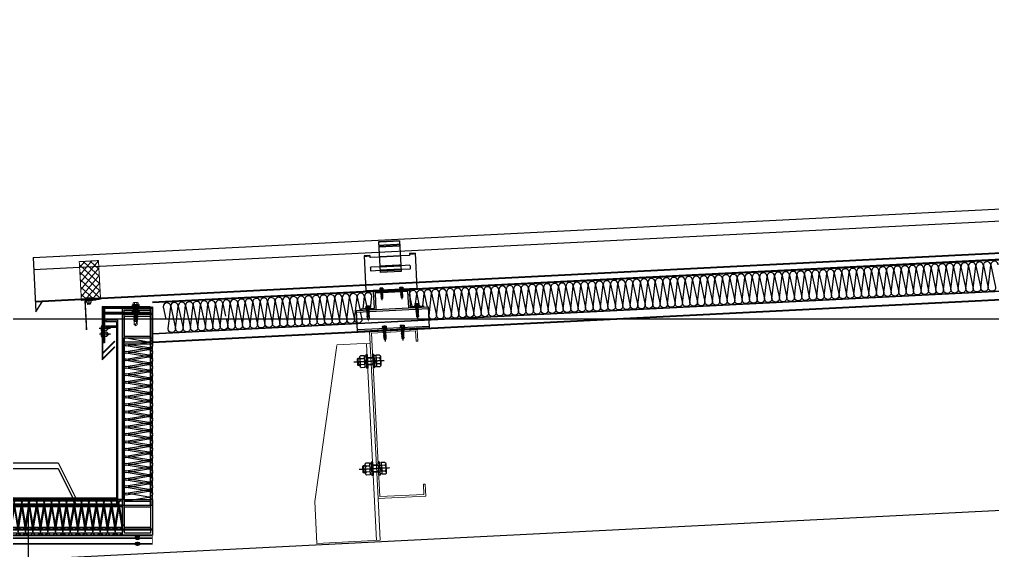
# Model space of a CAD drawing. Extents: x 220580 to 2027826, y -309201 to 71987.
# Drawn here: x 1061834 to 1063464, y -207443 to -206553 of the extents above; entities that cross this region are included whole.
import ezdxf

# ---------------------------------------------------------------- set-up
doc = ezdxf.new("R2010")
doc.units = 0
for name, pattern in [('__DASH', [0.35, 0.25, -0.1]), ('CENTER', [2, 1.25, -0.25, 0.25, -0.25]), ('CONTINUOUS0', [0]), ('CONTINUOUS1', [0]), ('DASH', [0.35, 0.25, -0.1]), ('DOTE', [2.42, 2, -0.2, 0.02, -0.2]), ('HIDDEN', [0.375, 0.25, -0.125])]:
    doc.linetypes.add(name, pattern=pattern)
for name, color, linetype, lineweight in [('00-BW', 140, 'HIDDEN', 5), ('0CABR-零部件（螺钉、螺栓、五金件）', 53, 'Continuous', 13), ('S-dim', 81, 'Continuous', 0), ('T码、堵头、配件', 6, 'Continuous', 13), ('屋面板', 6, 'Continuous', 13), ('粗', 7, 'Continuous', 50)]:
    doc.layers.add(name, color=color, linetype=linetype, lineweight=lineweight)
for name, color, linetype in [('003_THICK', 7, 'CONTINUOUS1'), ('004_THIN', 6, 'CONTINUOUS0'), ('3索引', 3, 'Continuous'), ('A-AXIS-DOTE', 14, 'DOTE'), ('A-HATCH-2', 251, 'Continuous'), ('A-LIN-V', 9, 'Continuous'), ('BWM', 8, 'Continuous'), ('C18', 4, 'CENTER'), ('CEN', 1, 'CENTER'), ('DIM', 173, 'Continuous'), ('DIM_SYMB', 3, 'Continuous'), ('HATCH', 66, 'Continuous'), ('pj', 4, 'Continuous'), ('SCREW', 233, 'Continuous'), ('SEAMLOK75 - SHEET', 6, 'Continuous'), ('ZX', 240, 'CENTER'), ('拉铆钉', 243, 'Continuous'), ('紧固件', 40, 'Continuous'), ('配件', 233, 'Continuous'), ('钢承板', 253, 'Continuous')]:
    doc.layers.add(name, color=color, linetype=linetype)

# ---------------------------------------------------------------- blocks, each defined once
blk = doc.blocks.new('55555')
at = {"layer": 'A-LIN-V', "color": 4}
blk.add_line((350, 700), (8250, 1100), dxfattribs=at)
blk = doc.blocks.new('压块-flat-1')
at = {"layer": 'HATCH', "ltscale": 10}
h = blk.add_hatch(dxfattribs=at)
h.set_pattern_fill('ACET-2D-ANSI32', color=256, scale=0.5)
h.set_pattern_definition([(45, (-3162.4305, -11124.3203), (-1.683798, 1.683798), []), (45, (-3161.308, -11124.3203), (-1.683798, 1.683798), [])])
h.paths.add_polyline_path([(-82, 0), (-82, -2), (-2, -2), (-2, -50), (0, -50), (0, 0)])
at = {"layer": '配件', "color": 4}
blk.add_lwpolyline([(-82, 0), (-82, -2), (-2, -2), (-2, -50), (0, -50), (0, 0)], close=True, dxfattribs=at)
blk = doc.blocks.new('G$C114A11A0')
at = {"layer": '0CABR-零部件（螺钉、螺栓、五金件）'}
h = blk.add_hatch(dxfattribs=at)
h.set_pattern_fill('DOTS', color=256, scale=0.1, style=0)
h.set_pattern_definition([(0, (-261042.33595, 10165.88129), (0.079375, 0.15875), [0, -0.15875])])
h.paths.add_polyline_path([(11.9, 30.9), (0.4, 30.9), (0.4, 29.4), (11.9, 29.4)])
for p, q in [((0, 31.7), (1.9, 32.8)), ((1.9, 35.5), (1.9, 32.8)), ((1.9, 32.8), (10.4, 32.8)), ((3, 35.9), (9.3, 35.9)), ((4, 35.5), (4, 32.8)), ((8.3, 35.5), (8.3, 32.8)), ((10.4, 35.5), (10.4, 32.8)), ((12.3, 31.7), (10.4, 32.8)), ((0, 31.7), (12.3, 31.7)), ((0, 31.7), (0.3, 30.9)), ((0.3, 30.9), (12, 30.9)), ((0.4, 30.9), (0.4, 29.4)), ((0.4, 29.4), (11.9, 29.4)), ((11.9, 30.9), (11.9, 29.4)), ((12.3, 31.7), (12, 30.9))]:
    blk.add_line(p, q, dxfattribs=at)
at = {"layer": '0CABR-零部件（螺钉、螺栓、五金件）', "ltscale": 0.03}
for p, q in [((3.4, 29.4), (2.6, 28.9)), ((3.4, 28.4), (2.6, 28.9)), ((9.8, 27.7), (2.6, 28.9)), ((3.4, 27), (2.6, 26.5)), ((3.4, 26), (2.6, 26.5)), ((2.6, 26.5), (9.8, 25.3)), ((3.4, 24.6), (2.6, 24.1)), ((3.4, 23.6), (2.6, 24.1)), ((2.6, 24.1), (9.8, 22.9)), ((3.4, 22.2), (2.6, 21.7)), ((3.4, 21.2), (2.6, 21.7)), ((9.8, 20.5), (2.6, 21.7)), ((3.4, 19.8), (2.6, 19.3)), ((3.4, 18.8), (2.6, 19.3)), ((2.6, 19.3), (9.8, 18.1)), ((3.4, 17.4), (2.6, 16.9)), ((9.8, 15.7), (2.6, 16.9)), ((3.4, 16.4), (2.6, 16.9)), ((3.4, 29.4), (8.9, 28.2)), ((3.4, 28.4), (8.9, 27.2)), ((3.4, 28.4), (3.4, 27)), ((8.9, 25.8), (3.4, 27)), ((3.4, 26), (8.9, 24.8)), ((3.4, 26), (3.4, 24.6)), ((8.9, 23.4), (3.4, 24.6)), ((3.4, 23.6), (3.4, 22.2)), ((8.9, 22.4), (3.4, 23.6)), ((3.4, 22.2), (8.9, 21)), ((3.4, 21.2), (3.4, 19.8)), ((3.4, 21.2), (8.9, 20)), ((8.9, 18.6), (3.4, 19.8)), ((8.9, 17.6), (3.4, 18.8)), ((3.4, 18.8), (3.4, 17.4)), ((3.4, 17.4), (8.9, 16.2)), ((3.4, 17.4), (8.9, 16.2)), ((3.4, 16.4), (8.9, 15.1)), ((3.6, 14.7), (3.4, 16.4)), ((8.9, 29.4), (8.9, 28.2)), ((8.9, 28.2), (9.8, 27.7)), ((8.9, 27.2), (9.8, 27.7)), ((8.9, 27.2), (8.9, 25.8)), ((8.9, 25.8), (9.8, 25.3)), ((8.9, 24.8), (9.8, 25.3)), ((8.9, 24.8), (8.9, 23.4)), ((8.9, 23.4), (9.8, 22.9)), ((8.9, 22.4), (9.8, 22.9)), ((8.9, 22.4), (8.9, 21)), ((8.9, 21), (9.8, 20.5)), ((8.9, 20), (9.8, 20.5)), ((8.9, 20), (8.9, 18.6)), ((8.9, 18.6), (9.8, 18.1)), ((8.9, 17.6), (9.8, 18.1)), ((8.9, 17.6), (8.9, 16.2)), ((3.6, 14.8), (2.9, 14.4)), ((2.9, 14.4), (3.7, 14.2)), ((3.7, 13.9), (2.9, 14.4)), ((3.6, 14.7), (3.8, 13.6)), ((3.8, 13.6), (3.8, 8.4)), ((3.8, 8.4), (6, 6.9)), ((3.9, 14.9), (6.2, 9.2)), ((3.9, 14.8), (7, 13.9)), ((4.1, 14.1), (5, 13.9)), ((8.6, 13.9), (4.2, 13.9)), ((8.6, 8.4), (6.3, 6.9)), ((8.6, 13.9), (8.9, 15.1)), ((8.6, 13.9), (8.6, 8.4)), ((8.9, 16.2), (9.8, 15.7)), ((8.9, 15.1), (9.8, 15.7))]:
    blk.add_line(p, q, dxfattribs=at)
at = {"layer": '0CABR-零部件（螺钉、螺栓、五金件）'}
for centre, radius, start, end in [((3, 34.3), 1.59, 48.3968, 131.6032), ((6.2, 30.1), 5.78, 68.4898, 111.5102), ((9.3, 34.3), 1.59, 48.3968, 131.6032)]:
    blk.add_arc(centre, radius, start, end, dxfattribs=at)
at = {"layer": '0CABR-零部件（螺钉、螺栓、五金件）', "ltscale": 0.03}
for centre, radius, start, end in [((3.8, 14.8), 0.147, 16.3775, 187.739), ((6.2, 7.1), 0.267, 235, 305), ((7.1, 8), 1.53, 15.6219, 127.3885), ((3.2, 8), 3.25, 338.5847, 22.4418)]:
    blk.add_arc(centre, radius, start, end, dxfattribs=at)
blk = doc.blocks.new('*U1985')
at = {"layer": 'CEN', "ltscale": 0.3}
blk.add_line((14, 0), (-5, 0), dxfattribs=at)
at = {"layer": 'SCREW'}
for p, q in [((-0.9, 5), (-0.9, -5)), ((0, 5), (-0.9, 5)), ((0, -5), (0, 5)), ((4, 2.2), (0, 2.2)), ((4, 2.2), (4, -2.3)), ((8.7, 2), (8, 2.2)), ((8, 2.2), (8, -2.2)), ((9.9, 0.8), (8.7, 2)), ((10.2, 0.7), (9.9, 0.8)), ((9.9, -0.2), (10.2, 0.7)), ((-0.9, -5), (0, -5)), ((4, -2.3), (0, -2.3)), ((8, -2.2), (9.9, -0.2))]:
    blk.add_line(p, q, dxfattribs=at)
for centre, radius, start, end in [((17.3, 0), 18.8, 164.6076, 195.3924), ((6, 1.9), 2.04, 7.579, 172.421), ((6, -1.9), 2.04, 187.579, 352.421)]:
    blk.add_arc(centre, radius, start, end, dxfattribs=at)
blk = doc.blocks.new('*U1986')
at = {"layer": '拉铆钉'}
blk.add_line((-2.1, 0), (4.1, 0), dxfattribs=at)
for points in [[(-0.4, 3.2, 0.376048), (-0.4, -3.2)], [(3.4, -1.3), (3.5, -1.3, 0.414214), (3.7, -1), (3.7, 1, 0.414214), (3.5, 1.3), (3.4, 1.3)]]:
    blk.add_lwpolyline(points, format="xyb", dxfattribs=at)
for points in [[(0, -3.2), (0, 3.2), (-0.4, 3.2), (-0.4, -3.2)], [(1.6, -1.6), (0, -1.6), (0, 1.6), (1.6, 1.6)]]:
    blk.add_lwpolyline(points, close=True, dxfattribs=at)
blk.add_lwpolyline([(2.7, 3.2), (2.3, 3.2, 0.414214), (1.6, 2.6), (1.6, -2.6, 0.414214), (2.3, -3.2), (2.7, -3.2, 0.414214), (3.4, -2.6), (3.4, 2.6, 0.414214)], format="xyb", close=True, dxfattribs=at)
blk = doc.blocks.new('天沟')
at = {"color": 2, "ltscale": 50}
for p, q in [((1245839.3, 251764.4), (1245839.3, 252083.3)), ((1245886.3, 251764.4), (1245886.3, 252084.3)), ((1245889.3, 251764.4), (1245889.3, 252084.3)), ((1244872.9, 251764.4), (1244872.9, 252034.3)), ((1244875.9, 251764.4), (1244875.9, 252034.3)), ((1244919.9, 251764.4), (1244919.9, 252034.3)), ((1244922.9, 251764.4), (1244922.9, 252034.3)), ((1245842.3, 251764.4), (1245842.3, 252034.3)), ((1245839.3, 251764.4), (1244922.9, 251764.4)), ((1245839.3, 251761.4), (1244922.9, 251761.4)), ((1245839.3, 251717.4), (1244922.9, 251717.4)), ((1245839.3, 251714.4), (1244922.9, 251714.4))]:
    blk.add_line(p, q, dxfattribs=at)
at = {"ltscale": 50}
for p, q in [((1245081.3, 251766.4), (1245081.3, 251196.5)), ((1245181.3, 251766.4), (1245181.3, 251196.5)), ((1245581.3, 251766.4), (1245581.3, 251196.5)), ((1245681.3, 251766.4), (1245681.3, 251196.5))]:
    blk.add_line(p, q, dxfattribs=at)
at = {"color": 4, "ltscale": 50}
for p, q in [((1244872.9, 251714.4), (1245889.3, 251714.4)), ((1244872.9, 251713.6), (1245889.3, 251713.6)), ((1244872.9, 251700.2), (1245889.3, 251700.2)), ((1244872.9, 251699.4), (1245889.3, 251699.4))]:
    blk.add_line(p, q, dxfattribs=at)
at = {"color": 2, "ltscale": 50}
for points in [[(1244922.9, 252034.3), (1244872.9, 252034.3), (1244872.9, 252084.3), (1244922.9, 252084.3)], [(1244919.9, 252037.3), (1244875.9, 252037.3), (1244875.9, 252081.3), (1244919.9, 252081.3)], [(1245889.3, 252034.3), (1245839.3, 252034.3), (1245839.3, 252084.3), (1245889.3, 252084.3)], [(1245886.3, 252037.3), (1245842.3, 252037.3), (1245842.3, 252081.3), (1245886.3, 252081.3)], [(1244922.9, 251714.4), (1244872.9, 251714.4), (1244872.9, 251764.4), (1244922.9, 251764.4)], [(1244919.9, 251717.4), (1244875.9, 251717.4), (1244875.9, 251761.4), (1244919.9, 251761.4)], [(1245889.3, 251714.4), (1245839.3, 251714.4), (1245839.3, 251764.4), (1245889.3, 251764.4)], [(1245886.3, 251717.4), (1245842.3, 251717.4), (1245842.3, 251761.4), (1245886.3, 251761.4)]]:
    blk.add_lwpolyline(points, close=True, dxfattribs=at)
at = {"color": 1, "ltscale": 50}
blk.add_lwpolyline([(1245811.3, 252062.4), (1245829.3, 252062.4), (1245829.3, 251766.4), (1244933.3, 251766.4), (1244933.3, 252062.4), (1244951.3, 252062.4), (1244951.3, 252064.4), (1244931.3, 252064.4), (1244931.3, 251764.4), (1245831.3, 251764.4), (1245831.3, 252064.4), (1245811.3, 252064.4)], close=True, dxfattribs=at)
at = {"ltscale": 50}
for points in [[(1245261.3, 251766.4), (1245231.3, 251825.6), (1245031.3, 251825.6), (1245001.3, 251766.4)], [(1245501.3, 251766.4), (1245531.3, 251825.6), (1245731.3, 251825.6), (1245761.3, 251766.4)]]:
    blk.add_lwpolyline(points, close=True, dxfattribs=at)
at = {"layer": 'BWM'}
for points in [[(1244872.9, 252034.3, 0.414214), (1244879.1, 252028), (1244916.6, 252034.3, -1), (1244916.6, 252021.8), (1244879.1, 252028, 1), (1244879.1, 252015.5), (1244916.6, 252021.8, -1), (1244916.6, 252009.3), (1244879.1, 252015.5, 1), (1244879.1, 252003), (1244916.6, 252009.3, -1), (1244916.6, 251996.8), (1244879.1, 252003, 1), (1244879.1, 251990.5), (1244916.6, 251996.8, -1), (1244916.6, 251984.3), (1244879.1, 251990.5, 1), (1244879.1, 251978), (1244916.6, 251984.3, -1), (1244916.6, 251971.8), (1244879.1, 251978, 1), (1244879.1, 251965.5), (1244916.6, 251971.8, -1), (1244916.6, 251959.3), (1244879.1, 251965.5, 1), (1244879.1, 251953), (1244916.6, 251959.3, -1), (1244916.6, 251946.8), (1244879.1, 251953, 1), (1244879.1, 251940.5), (1244916.6, 251946.8, -1), (1244916.6, 251934.3), (1244879.1, 251940.5, 1), (1244879.1, 251928), (1244916.6, 251934.3, -1), (1244916.6, 251921.8), (1244879.1, 251928, 1), (1244879.1, 251915.5), (1244916.6, 251921.8, -1), (1244916.6, 251909.3), (1244879.1, 251915.5, 1), (1244879.1, 251903), (1244916.6, 251909.3, -1), (1244916.6, 251896.8), (1244879.1, 251903, 1), (1244879.1, 251890.5), (1244916.6, 251896.8, -1), (1244916.6, 251884.3), (1244879.1, 251890.5, 1), (1244879.1, 251878), (1244916.6, 251884.3, -1), (1244916.6, 251871.8), (1244879.1, 251878, 1), (1244879.1, 251865.5), (1244916.6, 251871.8, -1), (1244916.6, 251859.3), (1244879.1, 251865.5, 1), (1244879.1, 251853), (1244916.6, 251859.3, -1), (1244916.6, 251846.8), (1244879.1, 251853, 1), (1244879.1, 251840.5), (1244916.6, 251846.8, -1), (1244916.6, 251834.3), (1244879.1, 251840.5, 1), (1244879.1, 251828), (1244916.6, 251834.3, -1), (1244916.6, 251821.8), (1244879.1, 251828, 1), (1244879.1, 251815.5), (1244916.6, 251821.8, -1), (1244916.6, 251809.3), (1244879.1, 251815.5, 1), (1244879.1, 251803), (1244916.6, 251809.3, -1), (1244916.6, 251796.8), (1244879.1, 251803, 1), (1244879.1, 251790.5), (1244916.6, 251796.8, -1), (1244916.6, 251784.3), (1244879.1, 251790.5, 1), (1244879.1, 251778), (1244916.6, 251784.3, -1), (1244916.6, 251771.8), (1244879.1, 251778, 0.414214), (1244872.9, 251771.8)], [(1245889.3, 252034.3, -0.414214), (1245883.1, 252028), (1245845.6, 252034.3, 1), (1245845.6, 252021.8), (1245883.1, 252028, -1), (1245883.1, 252015.5), (1245845.6, 252021.8, 1), (1245845.6, 252009.3), (1245883.1, 252015.5, -1), (1245883.1, 252003), (1245845.6, 252009.3, 1), (1245845.6, 251996.8), (1245883.1, 252003, -1), (1245883.1, 251990.5), (1245845.6, 251996.8, 1), (1245845.6, 251984.3), (1245883.1, 251990.5, -1), (1245883.1, 251978), (1245845.6, 251984.3, 1), (1245845.6, 251971.8), (1245883.1, 251978, -1), (1245883.1, 251965.5), (1245845.6, 251971.8, 1), (1245845.6, 251959.3), (1245883.1, 251965.5, -1), (1245883.1, 251953), (1245845.6, 251959.3, 1), (1245845.6, 251946.8), (1245883.1, 251953, -1), (1245883.1, 251940.5), (1245845.6, 251946.8, 1), (1245845.6, 251934.3), (1245883.1, 251940.5, -1), (1245883.1, 251928), (1245845.6, 251934.3, 1), (1245845.6, 251921.8), (1245883.1, 251928, -1), (1245883.1, 251915.5), (1245845.6, 251921.8, 1), (1245845.6, 251909.3), (1245883.1, 251915.5, -1), (1245883.1, 251903), (1245845.6, 251909.3, 1), (1245845.6, 251896.8), (1245883.1, 251903, -1), (1245883.1, 251890.5), (1245845.6, 251896.8, 1), (1245845.6, 251884.3), (1245883.1, 251890.5, -1), (1245883.1, 251878), (1245845.6, 251884.3, 1), (1245845.6, 251871.8), (1245883.1, 251878, -1), (1245883.1, 251865.5), (1245845.6, 251871.8, 1), (1245845.6, 251859.3), (1245883.1, 251865.5, -1), (1245883.1, 251853), (1245845.6, 251859.3, 1), (1245845.6, 251846.8), (1245883.1, 251853, -1), (1245883.1, 251840.5), (1245845.6, 251846.8, 1), (1245845.6, 251834.3), (1245883.1, 251840.5, -1), (1245883.1, 251828), (1245845.6, 251834.3, 1), (1245845.6, 251821.8), (1245883.1, 251828, -1), (1245883.1, 251815.5), (1245845.6, 251821.8, 1), (1245845.6, 251809.3), (1245883.1, 251815.5, -1), (1245883.1, 251803), (1245845.6, 251809.3, 1), (1245845.6, 251796.8), (1245883.1, 251803, -1), (1245883.1, 251790.5), (1245845.6, 251796.8, 1), (1245845.6, 251784.3), (1245883.1, 251790.5, -1), (1245883.1, 251778), (1245845.6, 251784.3, 1), (1245845.6, 251771.8), (1245883.1, 251778, -0.414214), (1245889.3, 251771.8)], [(1245839.3, 251764.4, 0.414214), (1245833.1, 251758.1), (1245839.3, 251720.6, -1), (1245826.8, 251720.6), (1245833.1, 251758.1, 1), (1245820.6, 251758.1), (1245826.8, 251720.6, -1), (1245814.3, 251720.6), (1245820.6, 251758.1, 1), (1245808.1, 251758.1), (1245814.3, 251720.6, -1), (1245801.8, 251720.6), (1245808.1, 251758.1, 1), (1245795.6, 251758.1), (1245801.8, 251720.6, -1), (1245789.3, 251720.6), (1245795.6, 251758.1, 1), (1245783.1, 251758.1), (1245789.3, 251720.6, -1), (1245776.8, 251720.6), (1245783.1, 251758.1, 1), (1245770.6, 251758.1), (1245776.8, 251720.6, -1), (1245764.3, 251720.6), (1245770.6, 251758.1, 1), (1245758.1, 251758.1), (1245764.3, 251720.6, -1), (1245751.8, 251720.6), (1245758.1, 251758.1, 1), (1245745.6, 251758.1), (1245751.8, 251720.6, -1), (1245739.3, 251720.6), (1245745.6, 251758.1, 1), (1245733.1, 251758.1), (1245739.3, 251720.6, -1), (1245726.8, 251720.6), (1245733.1, 251758.1, 1), (1245720.6, 251758.1), (1245726.8, 251720.6, -1), (1245714.3, 251720.6), (1245720.6, 251758.1, 1), (1245708.1, 251758.1), (1245714.3, 251720.6, -1), (1245701.8, 251720.6), (1245708.1, 251758.1, 1), (1245695.6, 251758.1), (1245701.8, 251720.6, -1), (1245689.3, 251720.6), (1245695.6, 251758.1, 1), (1245683.1, 251758.1), (1245689.3, 251720.6, -1), (1245676.8, 251720.6), (1245683.1, 251758.1, 1), (1245670.6, 251758.1), (1245676.8, 251720.6, -1), (1245664.3, 251720.6), (1245670.6, 251758.1, 1), (1245658.1, 251758.1), (1245664.3, 251720.6, -1), (1245651.8, 251720.6), (1245658.1, 251758.1, 1), (1245645.6, 251758.1), (1245651.8, 251720.6, -1), (1245639.3, 251720.6), (1245645.6, 251758.1, 1), (1245633.1, 251758.1), (1245639.3, 251720.6, -1), (1245626.8, 251720.6), (1245633.1, 251758.1, 1), (1245620.6, 251758.1), (1245626.8, 251720.6, -1), (1245614.3, 251720.6), (1245620.6, 251758.1, 1), (1245608.1, 251758.1), (1245614.3, 251720.6, -1), (1245601.8, 251720.6), (1245608.1, 251758.1, 1), (1245595.6, 251758.1), (1245601.8, 251720.6, -1), (1245589.3, 251720.6), (1245595.6, 251758.1, 1), (1245583.1, 251758.1), (1245589.3, 251720.6, -1), (1245576.8, 251720.6), (1245583.1, 251758.1, 1), (1245570.6, 251758.1), (1245576.8, 251720.6, -1), (1245564.3, 251720.6), (1245570.6, 251758.1, 1), (1245558.1, 251758.1), (1245564.3, 251720.6, -1), (1245551.8, 251720.6), (1245558.1, 251758.1, 1), (1245545.6, 251758.1), (1245551.8, 251720.6, -1), (1245539.3, 251720.6), (1245545.6, 251758.1, 1), (1245533.1, 251758.1), (1245539.3, 251720.6, -1), (1245526.8, 251720.6), (1245533.1, 251758.1, 1), (1245520.6, 251758.1), (1245526.8, 251720.6, -1), (1245514.3, 251720.6), (1245520.6, 251758.1, 1), (1245508.1, 251758.1), (1245514.3, 251720.6, -1), (1245501.8, 251720.6), (1245508.1, 251758.1, 1), (1245495.6, 251758.1), (1245501.8, 251720.6, -1), (1245489.3, 251720.6), (1245495.6, 251758.1, 1), (1245483.1, 251758.1), (1245489.3, 251720.6, -1), (1245476.8, 251720.6), (1245483.1, 251758.1, 1), (1245470.6, 251758.1), (1245476.8, 251720.6, -1), (1245464.3, 251720.6), (1245470.6, 251758.1, 1), (1245458.1, 251758.1), (1245464.3, 251720.6, -1), (1245451.8, 251720.6), (1245458.1, 251758.1, 1), (1245445.6, 251758.1), (1245451.8, 251720.6, -1), (1245439.3, 251720.6), (1245445.6, 251758.1, 1), (1245433.1, 251758.1), (1245439.3, 251720.6, -1), (1245426.8, 251720.6), (1245433.1, 251758.1, 1), (1245420.6, 251758.1), (1245426.8, 251720.6, -1), (1245414.3, 251720.6), (1245420.6, 251758.1, 1), (1245408.1, 251758.1), (1245414.3, 251720.6, -1), (1245401.8, 251720.6), (1245408.1, 251758.1, 1), (1245395.6, 251758.1), (1245401.8, 251720.6, -1), (1245389.3, 251720.6), (1245395.6, 251758.1, 1), (1245383.1, 251758.1), (1245389.3, 251720.6, -1), (1245376.8, 251720.6), (1245383.1, 251758.1, 1), (1245370.6, 251758.1), (1245376.8, 251720.6, -1), (1245364.3, 251720.6), (1245370.6, 251758.1, 1), (1245358.1, 251758.1), (1245364.3, 251720.6, -1), (1245351.8, 251720.6), (1245358.1, 251758.1, 1), (1245345.6, 251758.1), (1245351.8, 251720.6, -1), (1245339.3, 251720.6), (1245345.6, 251758.1, 1), (1245333.1, 251758.1), (1245339.3, 251720.6, -1), (1245326.8, 251720.6), (1245333.1, 251758.1, 1), (1245320.6, 251758.1), (1245326.8, 251720.6, -1), (1245314.3, 251720.6), (1245320.6, 251758.1, 1), (1245308.1, 251758.1), (1245314.3, 251720.6, -1), (1245301.8, 251720.6), (1245308.1, 251758.1, 1), (1245295.6, 251758.1), (1245301.8, 251720.6, -1), (1245289.3, 251720.6), (1245295.6, 251758.1, 1), (1245283.1, 251758.1), (1245289.3, 251720.6, -1), (1245276.8, 251720.6), (1245283.1, 251758.1, 1), (1245270.6, 251758.1), (1245276.8, 251720.6, -1), (1245264.3, 251720.6), (1245270.6, 251758.1, 1), (1245258.1, 251758.1), (1245264.3, 251720.6, -1), (1245251.8, 251720.6), (1245258.1, 251758.1, 1), (1245245.6, 251758.1), (1245251.8, 251720.6, -1), (1245239.3, 251720.6), (1245245.6, 251758.1, 1), (1245233.1, 251758.1), (1245239.3, 251720.6, -1), (1245226.8, 251720.6), (1245233.1, 251758.1, 1), (1245220.6, 251758.1), (1245226.8, 251720.6, -1), (1245214.3, 251720.6), (1245220.6, 251758.1, 1), (1245208.1, 251758.1), (1245214.3, 251720.6, -1), (1245201.8, 251720.6), (1245208.1, 251758.1, 1), (1245195.6, 251758.1), (1245201.8, 251720.6, -1), (1245189.3, 251720.6), (1245195.6, 251758.1, 1), (1245183.1, 251758.1), (1245189.3, 251720.6, -1), (1245176.8, 251720.6), (1245183.1, 251758.1, 1), (1245170.6, 251758.1), (1245176.8, 251720.6, -1), (1245164.3, 251720.6), (1245170.6, 251758.1, 1), (1245158.1, 251758.1), (1245164.3, 251720.6, -1), (1245151.8, 251720.6), (1245158.1, 251758.1, 1), (1245145.6, 251758.1), (1245151.8, 251720.6, -1), (1245139.3, 251720.6), (1245145.6, 251758.1, 1), (1245133.1, 251758.1), (1245139.3, 251720.6, -1), (1245126.8, 251720.6), (1245133.1, 251758.1, 1), (1245120.6, 251758.1), (1245126.8, 251720.6, -1), (1245114.3, 251720.6), (1245120.6, 251758.1, 1), (1245108.1, 251758.1), (1245114.3, 251720.6, -1), (1245101.8, 251720.6), (1245108.1, 251758.1, 1), (1245095.6, 251758.1), (1245101.8, 251720.6, -1), (1245089.3, 251720.6), (1245095.6, 251758.1, 1), (1245083.1, 251758.1), (1245089.3, 251720.6, -1), (1245076.8, 251720.6), (1245083.1, 251758.1, 1), (1245070.6, 251758.1), (1245076.8, 251720.6, -1), (1245064.3, 251720.6), (1245070.6, 251758.1, 1), (1245058.1, 251758.1), (1245064.3, 251720.6, -1), (1245051.8, 251720.6), (1245058.1, 251758.1, 1), (1245045.6, 251758.1), (1245051.8, 251720.6, -1), (1245039.3, 251720.6), (1245045.6, 251758.1, 1), (1245033.1, 251758.1), (1245039.3, 251720.6, -1), (1245026.8, 251720.6), (1245033.1, 251758.1, 1), (1245020.6, 251758.1), (1245026.8, 251720.6, -1), (1245014.3, 251720.6), (1245020.6, 251758.1, 1), (1245008.1, 251758.1), (1245014.3, 251720.6, -1), (1245001.8, 251720.6), (1245008.1, 251758.1, 1), (1244995.6, 251758.1), (1245001.8, 251720.6, -1), (1244989.3, 251720.6), (1244995.6, 251758.1, 1), (1244983.1, 251758.1), (1244989.3, 251720.6, -1), (1244976.8, 251720.6), (1244983.1, 251758.1, 1), (1244970.6, 251758.1), (1244976.8, 251720.6, -1), (1244964.3, 251720.6), (1244970.6, 251758.1, 1), (1244958.1, 251758.1), (1244964.3, 251720.6, -1), (1244951.8, 251720.6), (1244958.1, 251758.1, 1), (1244945.6, 251758.1), (1244951.8, 251720.6, -1), (1244939.3, 251720.6), (1244945.6, 251758.1, 1), (1244933.1, 251758.1), (1244939.3, 251720.6, -1), (1244926.8, 251720.6), (1244933.1, 251758.1, 0.414214), (1244926.8, 251764.4)]]:
    blk.add_lwpolyline(points, format="xyb", dxfattribs=at)
at = {"layer": '屋面板', "color": 6}
for points in [[(1244876.8, 252086.7), (1244955.8, 252086.7), (1244955.8, 252010.1), (1244936.3, 252029.6), (1244935.6, 252028.9), (1244956.8, 252007.7), (1244956.8, 252087.7), (1244876.8, 252087.7)], [(1245885.4, 252086.7), (1245806.4, 252086.7), (1245806.4, 252010.1), (1245825.9, 252029.6), (1245826.6, 252028.9), (1245805.4, 252007.7), (1245805.4, 252087.7), (1245885.4, 252087.7)]]:
    blk.add_lwpolyline(points, close=True, dxfattribs=at)
at = {"layer": '钢承板', "color": 4, "const_width": 1}
for points in [[(1244872.9, 252034.3), (1244872.9, 251699.4), (1244922.9, 251699.4)], [(1245889.3, 252034.3), (1245889.3, 251699.4), (1245839.3, 251699.4)]]:
    blk.add_lwpolyline(points, dxfattribs=at)
blk.add_blockref('压块-flat-1', (1244954.9, 252086.3))
at = {"xscale": -1}
blk.add_blockref('压块-flat-1', (1245807.3, 252086.3), dxfattribs=at)
for name, p, rotation in [('*U1985', (1244956.8, 252050.7, 0), 180), ('*U1986', (1244897.9, 251698.6), 90)]:
    blk.add_blockref(name, p, dxfattribs=dict(rotation=rotation))
for name, p, rotation in [('*U1985', (1245805.4, 252050.7, 0), 180), ('*U1986', (1245864.3, 251698.6), 270)]:
    blk.add_blockref(name, p, dxfattribs=dict(at, rotation=rotation))
at = {"layer": '00-BW', "rotation": 359.9973387277178}
blk.add_blockref('G$C114A11A0', (1244894.7, 252058.3), dxfattribs=at)
at = {"layer": '00-BW', "xscale": -1, "rotation": 0.002661272333384091}
blk.add_blockref('G$C114A11A0', (1245867.5, 252058.3), dxfattribs=at)
blk = doc.blocks.new('2342424242')
at = {"layer": 'A-AXIS-DOTE', "linetype": '__DASH', "ltscale": 2}
blk.add_line((1161773.6, -3405320), (1161773.6, -3406120), dxfattribs=at)
at = {"layer": 'A-LIN-V'}
blk.add_lwpolyline([(1161393.6, -3405749.3), (1161423.6, -3405690), (1161623.6, -3405690), (1161653.6, -3405749.3), (1161393.6, -3405749.3)], dxfattribs=at)
at = {"layer": 'DIM_SYMB'}
blk.add_lwpolyline([(1161386.4, -3406338), (1161493.9, -3406338), (1161509.2, -3406296), (1161524, -3406380), (1161538.9, -3406338), (1161646.4, -3406338)], dxfattribs=at)
blk.add_blockref('天沟', (-83607.8, -3657515.6))
blk = doc.blocks.new('20250917080948')
at = {"layer": 'A-AXIS-DOTE', "linetype": '__DASH', "ltscale": 2}
blk.add_line((93070.1, 15300), (-8769.3, 15300), dxfattribs=at)
blk = doc.blocks.new('*U785')
at = {"layer": '紧固件', "extrusion": (-3.52327e-23, -6.31601e-13, -1)}
for p, q in [((2.5, 0), (-2.5, 0)), ((2.5, -6.1), (-2.5, -6.1))]:
    blk.add_line(p, q, dxfattribs=at)
at = {"layer": '紧固件', "color": 1, "linetype": 'CENTER', "ltscale": 0.01, "extrusion": (-3.52327e-23, -6.31601e-13, -1)}
blk.add_line((0, 2.9), (0, -8.6), dxfattribs=at)
at = {"layer": '紧固件', "extrusion": (-3.52327e-23, -6.31601e-13, -1)}
blk.add_lwpolyline([(-4, 2), (4, 2, -1), (4, 0), (2.5, 0), (2.5, -1.9, -0.72774), (2.5, -6.1), (2.5, -7.4, -0.414214), (2, -7.9), (-2, -7.9, -0.414214), (-2.5, -7.4), (-2.5, -6.1, -0.72774), (-2.5, -1.9), (-2.5, 0), (-4, 0, -1)], format="xyb", close=True, dxfattribs=at)
blk = doc.blocks.new('*U788')
at = {"layer": 'T码、堵头、配件', "linetype": 'DASH', "ltscale": 3}
h = blk.add_hatch(dxfattribs=at)
h.set_pattern_fill('NET', color=13, scale=2, angle=45, style=0)
h.paths.add_polyline_path([(12.3, 47.5), (-12.7, 47.5), (-12.7, 0), (12.3, 0)])
at = {"layer": 'T码、堵头、配件', "color": 13, "linetype": 'DASH', "ltscale": 3}
blk.add_lwpolyline([(12.3, 47.5), (-12.7, 47.5), (-12.7, 0), (12.3, 0)], close=True, dxfattribs=at)
blk = doc.blocks.new('324')
blk.add_rational_spline([(288338.6, -582640.4, 0.3), (288352.5, -582640.3, -0.9), (288357.5, -582640.3, 2.4), (288358.4, -582640.3, 3), (288359, -582641, 3.4), (288359.6, -582641.7, 3.8), (288359.6, -582642.8, 3.8), (288359.8, -582665.9, 3.6), (288360, -582689, 3.4), (288360.2, -582689, 3.5), (288360.4, -582689, 3.7), (288360.2, -582665.9, 3.8), (288360, -582642.8, 4), (288360, -582641.5, 4), (288359.3, -582640.7, 3.6), (288358.5, -582639.8, 3.1), (288357.5, -582639.8, 2.4), (288352.5, -582639.8, -0.9), (288338.6, -582639.9, 0.3), (288338.6, -582640.2, 0.3), (288338.6, -582640.4, 0.3)], [1, 1, 1, 0.923879532509, 1, 0.923879532509, 1, 1, 1, 1, 1, 1, 1, 0.92387953251, 1, 0.92387953251, 1, 1, 1, 1, 1], degree=2, knots=[0, 0, 0, 1, 1, 1.785398, 1.785398, 2.570796, 2.570796, 3.570796, 3.570796, 4.570796, 4.570796, 5.570796, 5.570796, 6.356194, 6.356194, 7.141593, 7.141593, 8.141593, 8.141593, 9.141593, 9.141593, 9.141593])
at = {"extrusion": (0.384106, 0.002152, 0.923287), "xscale": -1, "rotation": 270.409525737971}
blk.add_blockref('*U785', (-584245.2, -263213.8, 109492.9), dxfattribs=at)
at = {"layer": 'pj', "extrusion": (2.43172e-16, -3.263e-14, -1), "xscale": 1.36762023444512, "yscale": 1.36762023444512, "zscale": -1.36762023444512, "rotation": 359.5730164586824}
blk.add_blockref('*U788', (-288347.5, -582639.8, 0), dxfattribs=at)
blk = doc.blocks.new('DT')
at = {"layer": '3索引', "color": 5, "extrusion": (0.072286, -0.009155, 0.997342), "rotation": 272.6791958730362}
blk.add_blockref('324', (568525.5, 315258.2, -0.3), dxfattribs=at)
blk = doc.blocks.new('34t65')
at = {"color": 2, "ltscale": 50}
for p, q in [((1430037, 238183.4), (1430157, 238183.4)), ((1430037, 238148.4), (1430037, 238183.4)), ((1430037, 238180.9), (1430157, 238180.9)), ((1430157, 238183.4), (1430157, 238148.4)), ((1430157, 238150.9), (1430037, 238150.9)), ((1430157, 238148.4), (1430037, 238148.4))]:
    blk.add_line(p, q, dxfattribs=at)
blk = doc.blocks.new('*U1984')
at = {"layer": 'pj'}
for p, q in [((-4.4, 0.5), (-4.4, 0)), ((4.4, 0), (-4.4, 0)), ((-4.1, 0.8), (-3.1, 1)), ((4.1, 0.8), (-4.1, 0.8)), ((-3.1, 3.9), (-3.1, 1)), ((3.1, 1), (-3.1, 1)), ((2.3, 4.2), (-2.3, 4.2)), ((-2, 0.8), (-1.5, 1)), ((-1.5, 3.9), (-1.5, 1)), ((-1.5, 0), (-1.5, -1.6)), ((1.5, 3.9), (1.5, 1)), ((2.2, 0.8), (1.5, 1)), ((1.5, 0), (1.5, -1.1)), ((3.1, 3.9), (3.1, 1)), ((4.1, 0.8), (3.1, 1)), ((4.4, 0.5), (4.4, 0)), ((-2.1, -1.9), (2.1, -1.4)), ((-2.1, -1.9), (-1.5, -1.6)), ((-2.1, -1.9), (-1.5, -2.2)), ((-2.1, -3.3), (2.1, -2.8)), ((-2.1, -3.3), (-1.5, -3)), ((-2.1, -3.3), (-1.5, -3.6)), ((-2.1, -4.7), (2.1, -4.2)), ((-2.1, -4.7), (-1.5, -4.4)), ((-2.1, -4.7), (-1.5, -5)), ((-2.1, -6.1), (2.1, -5.6)), ((-2.1, -6.1), (-1.5, -5.8)), ((-2.1, -6.1), (-1.5, -6.4)), ((-2.1, -7.5), (2.1, -7)), ((-2.1, -7.5), (-1.5, -7.2)), ((-2.1, -7.5), (-1.5, -7.8)), ((-2.1, -8.9), (2.1, -8.4)), ((-2.1, -8.9), (-1.5, -8.6)), ((-2.1, -8.9), (-1.5, -9.2)), ((-2.1, -10.3), (2.1, -9.8)), ((-2.1, -10.3), (-1.5, -10)), ((-2.1, -10.3), (-1.5, -10.6)), ((-2.1, -11.7), (2.1, -11.2)), ((-2.1, -11.7), (-1.5, -11.4)), ((-2.1, -11.7), (-1.5, -12)), ((-2.1, -13.1), (-1.5, -12.8)), ((-2.1, -13.1), (-1.1, -13)), ((-2.1, -13.1), (-1.5, -13.4)), ((-1.5, -1.6), (1.5, -1.1)), ((-1.5, -2.2), (1.5, -1.7)), ((-1.5, -2.2), (-1.5, -3)), ((-1.5, -3), (1.5, -2.5)), ((-1.5, -3.6), (1.5, -3.1)), ((-1.5, -3.6), (-1.5, -4.4)), ((-1.5, -4.4), (1.5, -3.9)), ((-1.5, -5), (1.5, -4.5)), ((-1.5, -5), (-1.5, -5.8)), ((-1.5, -5.8), (1.5, -5.3)), ((-1.5, -6.4), (1.5, -5.9)), ((-1.5, -6.4), (-1.5, -7.2)), ((-1.5, -7.2), (1.5, -6.7)), ((-1.5, -7.8), (1.5, -7.3)), ((-1.5, -7.8), (-1.5, -8.6)), ((-1.5, -8.6), (1.5, -8.1)), ((-1.5, -9.2), (1.5, -8.7)), ((-1.5, -9.2), (-1.5, -10)), ((-1.5, -10), (1.5, -9.5)), ((-1.5, -10.6), (1.5, -10.1)), ((-1.5, -10.6), (-1.5, -11.4)), ((-1.5, -11.4), (1.5, -10.9)), ((-1.5, -12), (1.5, -11.5)), ((-1.5, -12), (-1.5, -12.8)), ((-1.5, -12.8), (-1, -12.7)), ((-1.5, -13.4), (-1.5, -17.2)), ((-1.5, -13.4), (-1.3, -13.4)), ((0.6, -12.4), (1.5, -12.3)), ((0.7, -12.8), (2.1, -12.6)), ((0.7, -13), (1.5, -12.9)), ((0.7, -13.8), (1.5, -13.7)), ((0.7, -14.2), (2.1, -14)), ((0.7, -14.4), (1.5, -14.3)), ((1.5, -0.3), (1.5, -1.1)), ((2.1, -1.4), (1.5, -1.1)), ((2.1, -1.4), (1.5, -1.7)), ((1.5, -1.7), (1.5, -2.5)), ((2.1, -2.8), (1.5, -2.5)), ((2.1, -2.8), (1.5, -3.1)), ((1.5, -3.1), (1.5, -3.9)), ((2.1, -4.2), (1.5, -3.9)), ((2.1, -4.2), (1.5, -4.5)), ((1.5, -4.5), (1.5, -5.3)), ((2.1, -5.6), (1.5, -5.3)), ((2.1, -5.6), (1.5, -5.9)), ((1.5, -5.9), (1.5, -6.7)), ((2.1, -7), (1.5, -6.7)), ((2.1, -7), (1.5, -7.3)), ((1.5, -7.3), (1.5, -8.1)), ((2.1, -8.4), (1.5, -8.1)), ((2.1, -8.4), (1.5, -8.7)), ((1.5, -8.7), (1.5, -9.5)), ((2.1, -9.8), (1.5, -9.5)), ((2.1, -9.8), (1.5, -10.1)), ((1.5, -10.1), (1.5, -10.9)), ((2.1, -11.2), (1.5, -10.9)), ((2.1, -11.2), (1.5, -11.5)), ((1.5, -11.5), (1.5, -12.3)), ((2.1, -12.6), (1.5, -12.3)), ((2.1, -12.6), (1.5, -12.9)), ((1.5, -12.9), (1.5, -13.7)), ((2.1, -14), (1.5, -13.7)), ((2.1, -14), (1.5, -14.3)), ((1.5, -14.3), (1.5, -17.2)), ((0, -18.6), (-1.5, -17.2)), ((0, -18.6), (1.5, -17.2))]:
    blk.add_line(p, q, dxfattribs=at)
blk.add_lwpolyline([(0, -18.6), (0.7, -14.4), (0.7, -12.7, 0.417657), (0.4, -12.4, 0.097062), (-1, -12.7), (-1.5, -13.8)], format="xyb", dxfattribs=at)
for centre, radius, start, end in [((-4.1, 0.5), 0.3, 90, 180), ((-2.3, 3.3), 0.951, 35.4009, 144.5991), ((0, 1), 3.2, 61.0594, 118.9406), ((2.3, 3.3), 0.951, 35.4009, 144.5991), ((4.1, 0.5), 0.3, 0, 90)]:
    blk.add_arc(centre, radius, start, end, dxfattribs=at)
at = {"layer": 'ZX', "ltscale": 0.2}
blk.add_line((0, 4.9), (0, -21), dxfattribs=at)
blk = doc.blocks.new('A$C2F3B4A73')
at = {"layer": '粗', "lineweight": -2}
for p, q in [((25.2, 101.1), (60.4, 101.1)), ((25.2, 101.1), (25.2, 49.6)), ((60.4, 101.1), (60.4, 49.6)), ((0, 78.7), (9.6, 78.7)), ((0, 78.7), (0, 19.8)), ((9.6, 78.7), (9.6, 76.3)), ((10.4, 75.5), (25.2, 75.5)), ((60.4, 75.5), (75.2, 75.5)), ((76, 78.7), (85.6, 78.7)), ((76, 78.7), (76, 76.3)), ((85.6, 78.7), (85.6, 19.8)), ((9.6, 58.4), (9.6, 53.6)), ((10.4, 59.2), (25.2, 59.2)), ((10.4, 52.8), (25.2, 52.8)), ((25.2, 58.4), (60.4, 58.4)), ((25.2, 53.6), (60.4, 53.6)), ((25.2, 49.6), (60.4, 49.6)), ((60.4, 59.2), (75.2, 59.2)), ((60.4, 52.8), (75.2, 52.8)), ((76, 58.4), (76, 53.6)), ((0, 19.8), (85.6, 19.8)), ((0, 18.8), (0, 19.8)), ((0, 18.8), (85.6, 18.8)), ((14.4, 19.8), (14.4, 18.8)), ((71.2, 19.8), (71.2, 18.8)), ((85.6, 19.8), (85.6, 18.8))]:
    blk.add_line(p, q, dxfattribs=at)
at = {"layer": '粗', "linetype": 'DASH', "lineweight": -2}
for p, q in [((25.2, 100.6), (60.4, 100.6)), ((25.2, 94.7), (60.4, 94.7)), ((25.2, 92.3), (60.4, 92.3)), ((0, 77.7), (9.6, 77.7)), ((25.2, 75.5), (60.4, 75.5)), ((76, 77.7), (85.6, 77.7)), ((25.2, 60), (60.4, 60)), ((25.2, 59.2), (60.4, 59.2)), ((25.2, 52.8), (60.4, 52.8)), ((25.2, 52), (60.4, 52)), ((16, 19.8), (16, 18.8)), ((21.6, 19.8), (21.6, 18.8)), ((29.6, 19.8), (29.6, 18.8)), ((35.2, 19.8), (35.2, 18.8)), ((50.4, 19.8), (50.4, 18.8)), ((56, 19.8), (56, 18.8)), ((64, 19.8), (64, 18.8)), ((69.6, 19.8), (69.6, 18.8))]:
    blk.add_line(p, q, dxfattribs=at)
at = {"layer": '粗', "lineweight": -2}
for centre, start, end in [((10.4, 76.3), 180, 270), ((75.2, 76.3), 270, 0), ((10.4, 58.4), 90, 180), ((10.4, 53.6), 180, 270), ((75.2, 58.4), 0, 90), ((75.2, 53.6), 270, 0)]:
    blk.add_arc(centre, 0.8, start, end, dxfattribs=at)
at = {"layer": '紧固件', "color": 2, "yscale": 0.8, "zscale": 0.8}
for p, xscale in [((26.1, 19.8), 0.8), ((59.5, 19.8), -0.8)]:
    blk.add_blockref('*U1984', p, dxfattribs=dict(at, xscale=xscale))
blk = doc.blocks.new('A$C51791418')
blk.add_blockref('A$C2F3B4A73', (-42.8, -15.8))
blk = doc.blocks.new('*U1987')
at = {"layer": '003_THICK', "color": 2}
for points in [[(-11, 13.1, 0.611769), (-11, 6.5, 0.611769)], [(-11, 6.5, 0.305859), (-11, -6.5, 0.305859)], [(31.2, 6.5, 0.61177), (31.2, 13.1, 0.61177)], [(31.2, -6.5, 0.305858), (31.2, 6.5, 0.305858)], [(-11, -6.5, 0.611769), (-11, -13.1, 0.611769)], [(31.2, -13.1, 0.61177), (31.2, -6.5, 0.61177)]]:
    blk.add_lwpolyline(points, format="xyb", dxfattribs=at)
for points in [[(-13, 9.8), (-13, -9.8)], [(-11, 13.1), (-3, 13.1)], [(-11, 6.5), (-3, 6.5)], [(-3.6, 8), (-3.6, -8)], [(-3, 13.1), (-3, -13.1)], [(-3, 12.1), (1.1, 12.1)], [(-3, 0), (1.1, 4.1)], [(-3, -4.1), (1.1, 0)], [(1.1, 15), (4.1, 15)], [(1.1, 15), (1.1, -15)], [(4.1, 15), (4.1, -15)], [(4.1, 8), (16.1, 8)], [(16.1, 15), (16.1, -15)], [(16.1, 15), (19.1, 15)], [(19.1, 15), (19.1, -15)], [(19.1, 12.1), (23.2, 12.1)], [(19.1, 0), (23.2, 4.1)], [(23.2, 13.1), (23.2, -13.1)], [(23.2, 13.1), (31.2, 13.1)], [(23.2, 6.5), (31.2, 6.5)], [(33.2, 9.8), (33.2, -9.8)], [(33.2, 8), (37.5, 8)], [(37.5, 8), (37.5, -8)], [(37.5, 8), (39, 6.5)], [(39, 6.5), (39, -6.5)], [(-11, -6.5), (-3, -6.5)], [(-11, -13.1), (-3, -13.1)], [(-3, -12.1), (1.1, -12.1)], [(1.1, -15), (4.1, -15)], [(4.1, -8), (16.1, -8)], [(16.1, -15), (19.1, -15)], [(19.1, -4.1), (23.2, 0)], [(19.1, -12.1), (23.2, -12.1)], [(23.2, -6.5), (31.2, -6.5)], [(23.2, -13.1), (31.2, -13.1)], [(33.2, -8), (37.5, -8)], [(37.5, -8), (39, -6.5)]]:
    blk.add_lwpolyline(points, dxfattribs=at)
at = {"layer": '004_THIN', "color": 2}
for points in [[(-3.6, 6.5), (16.1, 6.5)], [(33.2, 6.5), (39, 6.5)], [(-3.6, -6.5), (16.1, -6.5)], [(33.2, -6.5), (39, -6.5)]]:
    blk.add_lwpolyline(points, dxfattribs=at)
at = {"layer": 'C18', "color": 1, "ltscale": 0.6}
blk.add_lwpolyline([(-21, 0), (47, 0)], dxfattribs=at)
blk = doc.blocks.new('1112')
at = {"color": 2}
blk.add_lwpolyline([(1432456, 238570.9), (1432478.5, 238570.9), (1432478.5, 238598.4), (1432538.5, 238598.4), (1432538.5, 238570.9), (1432561, 238570.9), (1432561, 238568.4), (1432536, 238568.4), (1432536, 238595.9), (1432481, 238595.9), (1432481, 238568.4), (1432456, 238568.4)], close=True, dxfattribs=at)
at = {"layer": 'S-dim', "ltscale": 10}
for p, q in [((1432412.5, 238511.6), (1432362.5, 238252.3)), ((1432412.5, 238512.7), (1432468.5, 238512.7)), ((1432462.5, 238511.6), (1432462.5, 238182.3)), ((1432362.5, 238252.3), (1432362.5, 238182.3)), ((1432468.5, 238252.3), (1432468.5, 238182.3)), ((1432362.5, 238182.3), (1432468.5, 238182.3))]:
    blk.add_line(p, q, dxfattribs=at)
at = {"layer": 'S-dim', "color": 6, "ltscale": 10}
blk.add_lwpolyline([(1432548.5, 238512.3), (1432548.5, 238532.3), (1432468.5, 238532.3), (1432468.5, 238252.3), (1432548.5, 238252.3), (1432548.5, 238272.3), (1432545.5, 238272.3), (1432545.5, 238255.3), (1432471.5, 238255.3), (1432471.5, 238529.3), (1432545.5, 238529.3), (1432545.5, 238512.3)], close=True, dxfattribs=at)
blk.add_blockref('34t65', (2411.5, 385))
at = {"xscale": -0.7500000000000001, "yscale": 0.7500000000000001, "zscale": 0.7500000000000001, "rotation": 359.9999999722328}
for p in [(1432474.6, 238482.3), (1432474.6, 238302.3)]:
    blk.add_blockref('*U1987', p, dxfattribs=at)
at = {"layer": 'SEAMLOK75 - SHEET', "xscale": -1}
blk.add_blockref('A$C51791418', (1432508.5, 238596.4), dxfattribs=at)
at = {"layer": '紧固件', "xscale": -1.023999999801318, "yscale": 1.023999999801318, "zscale": 1.023999999801318}
for p in [(1432467.3, 238570.9), (1432549.8, 238570.9, 0), (1432493.5, 238535.9), (1432523.5, 238535.9)]:
    blk.add_blockref('*U1984', p, dxfattribs=at)
blk = doc.blocks.new('3e34t5')
at = {"rotation": 2.880377552740777}
blk.add_blockref('1112', (-172572.5, -58130.3), dxfattribs=at)
blk = doc.blocks.new('wm')
at = {"color": 1, "ltscale": 50}
for p, q in [((1253656.3, 252531.4), (1245914.8, 252141.9)), ((1253656.3, 252529.9), (1245914.8, 252140.4))]:
    blk.add_line(p, q, dxfattribs=at)
at = {"color": 4, "ltscale": 50}
for p, q in [((1245914.8, 252089.2), (1253656.3, 252478.7, 0)), ((1245914.8, 252088.4), (1253656.3, 252477.9, 0)), ((1245914.8, 252075), (1253656.3, 252464.5, 0)), ((1245914.8, 252074.2), (1253656.3, 252463.7, 0))]:
    blk.add_line(p, q, dxfattribs=at)
at = {"color": 2, "ltscale": 50}
blk.add_line((1245914.8, 252075.3), (1253656.3, 252464.8, 0), dxfattribs=at)
at = {"layer": 'BWM', "elevation": 0}
for points in [[(1247331, 252204.3, 1), (1247318.5, 252203.6), (1247326.7, 252166.5, -1), (1247314.2, 252165.9), (1247318.5, 252203.6, 1), (1247306.1, 252203), (1247314.2, 252165.9, -1), (1247301.7, 252165.3), (1247306.1, 252203, 1), (1247293.6, 252202.4), (1247301.7, 252165.3, -1), (1247289.2, 252164.6), (1247293.6, 252202.4, 1), (1247281.1, 252201.8), (1247289.2, 252164.6, -1), (1247276.7, 252164), (1247281.1, 252201.8, 1), (1247268.6, 252201.1), (1247276.7, 252164, -1), (1247264.2, 252163.4), (1247268.6, 252201.1, 1), (1247256.1, 252200.5), (1247264.2, 252163.4, -1), (1247251.8, 252162.8), (1247256.1, 252200.5, 1), (1247243.6, 252199.9), (1247251.8, 252162.8, -1), (1247239.3, 252162.1), (1247243.6, 252199.9, 1), (1247231.1, 252199.2), (1247239.3, 252162.1, -1), (1247226.8, 252161.5), (1247231.1, 252199.2, 1), (1247218.7, 252198.6), (1247226.8, 252161.5, -1), (1247214.3, 252160.9), (1247218.7, 252198.6, 1), (1247206.2, 252198), (1247214.3, 252160.9, -1), (1247201.8, 252160.2), (1247206.2, 252198, 1), (1247193.7, 252197.4), (1247201.8, 252160.2, -1), (1247189.3, 252159.6), (1247193.7, 252197.4, 1), (1247181.2, 252196.7), (1247189.3, 252159.6, -1), (1247176.9, 252159), (1247181.2, 252196.7, 1), (1247168.7, 252196.1), (1247176.9, 252159, -1), (1247164.4, 252158.4), (1247168.7, 252196.1, 1), (1247156.2, 252195.5), (1247164.4, 252158.4, -1), (1247151.9, 252157.7), (1247156.2, 252195.5, 1), (1247143.8, 252194.8), (1247151.9, 252157.7, -1), (1247139.4, 252157.1), (1247143.8, 252194.8, 1), (1247131.3, 252194.2), (1247139.4, 252157.1, -1), (1247126.9, 252156.5), (1247131.3, 252194.2, 1), (1247118.8, 252193.6), (1247126.9, 252156.5, -1), (1247114.4, 252155.8), (1247118.8, 252193.6, 1), (1247106.3, 252193), (1247114.4, 252155.8, -1), (1247102, 252155.2), (1247106.3, 252193, 1), (1247093.8, 252192.3), (1247102, 252155.2, -1), (1247089.5, 252154.6), (1247093.8, 252192.3, 1), (1247081.3, 252191.7), (1247089.5, 252154.6, -1), (1247077, 252154), (1247081.3, 252191.7, 1), (1247068.9, 252191.1), (1247077, 252154, -1), (1247064.5, 252153.3), (1247068.9, 252191.1, 1), (1247056.4, 252190.4), (1247064.5, 252153.3, -1), (1247052, 252152.7), (1247056.4, 252190.4, 1), (1247043.9, 252189.8), (1247052, 252152.7, -1), (1247039.5, 252152.1), (1247043.9, 252189.8, 1), (1247031.4, 252189.2), (1247039.5, 252152.1, -1), (1247027, 252151.4), (1247031.4, 252189.2, 1), (1247018.9, 252188.6), (1247027, 252151.4, -1), (1247014.6, 252150.8), (1247018.9, 252188.6, 1), (1247006.4, 252187.9), (1247014.6, 252150.8, -1), (1247002.1, 252150.2), (1247006.4, 252187.9, 1), (1246993.9, 252187.3), (1247002.1, 252150.2, -1), (1246989.6, 252149.6), (1246993.9, 252187.3, 1), (1246981.5, 252186.7), (1246989.6, 252149.6, -1), (1246977.1, 252148.9), (1246981.5, 252186.7, 1), (1246969, 252186.1), (1246977.1, 252148.9, -1), (1246964.6, 252148.3), (1246969, 252186.1, 1), (1246956.5, 252185.4), (1246964.6, 252148.3, -1), (1246952.1, 252147.7), (1246956.5, 252185.4, 1), (1246944, 252184.8), (1246952.1, 252147.7, -1), (1246939.7, 252147), (1246944, 252184.8, 1), (1246931.5, 252184.2), (1246939.7, 252147, -1), (1246927.2, 252146.4), (1246931.5, 252184.2, 1), (1246919, 252183.5), (1246927.2, 252146.4, -1), (1246914.7, 252145.8), (1246919, 252183.5, 1), (1246906.6, 252182.9), (1246914.7, 252145.8, -1), (1246902.2, 252145.2), (1246906.6, 252182.9, 1), (1246894.1, 252182.3), (1246902.2, 252145.2, -1), (1246889.7, 252144.5), (1246894.1, 252182.3, 1), (1246881.6, 252181.7), (1246889.7, 252144.5, -1), (1246877.2, 252143.9), (1246881.6, 252181.7, 1), (1246869.1, 252181), (1246877.2, 252143.9, -1), (1246864.8, 252143.3), (1246869.1, 252181, 1), (1246856.6, 252180.4), (1246864.8, 252143.3, -1), (1246852.3, 252142.6), (1246856.6, 252180.4, 1), (1246844.1, 252179.8), (1246852.3, 252142.6, -1), (1246839.8, 252142), (1246844.1, 252179.8, 1), (1246831.7, 252179.1), (1246839.8, 252142, -1), (1246827.3, 252141.4), (1246831.7, 252179.1, 1), (1246819.2, 252178.5), (1246827.3, 252141.4, -1), (1246814.8, 252140.8), (1246819.2, 252178.5, 1), (1246806.7, 252177.9), (1246814.8, 252140.8, -1), (1246802.3, 252140.1), (1246806.7, 252177.9, 1), (1246794.2, 252177.3), (1246802.3, 252140.1, -1), (1246789.8, 252139.5), (1246794.2, 252177.3, 1), (1246781.7, 252176.6), (1246789.8, 252139.5, -1), (1246777.4, 252138.9), (1246781.7, 252176.6, 1), (1246769.2, 252176), (1246777.4, 252138.9, -1), (1246764.9, 252138.3), (1246769.2, 252176, 1), (1246756.7, 252175.4), (1246764.9, 252138.3, -1), (1246752.4, 252137.6), (1246756.7, 252175.4, 1), (1246744.3, 252174.7), (1246752.4, 252137.6, -1), (1246739.9, 252137), (1246744.3, 252174.7, 1), (1246731.8, 252174.1), (1246739.9, 252137, -1), (1246727.4, 252136.4), (1246731.8, 252174.1, 1), (1246719.3, 252173.5), (1246727.4, 252136.4, -1), (1246714.9, 252135.7), (1246719.3, 252173.5, 1), (1246706.8, 252172.9), (1246714.9, 252135.7, -1), (1246702.5, 252135.1), (1246706.8, 252172.9, 1), (1246694.3, 252172.2), (1246702.5, 252135.1, -1), (1246690, 252134.5), (1246694.3, 252172.2, 1), (1246681.8, 252171.6), (1246690, 252134.5, -1), (1246677.5, 252133.9), (1246681.8, 252171.6, 1), (1246669.4, 252171), (1246677.5, 252133.9, -1), (1246665, 252133.2), (1246669.4, 252171, 1), (1246656.9, 252170.3), (1246665, 252133.2, -1), (1246652.5, 252132.6), (1246656.9, 252170.3, 1), (1246644.4, 252169.7), (1246652.5, 252132.6, -1), (1246640, 252132), (1246644.4, 252169.7, 1), (1246631.9, 252169.1), (1246640, 252132, -1), (1246627.6, 252131.3), (1246631.9, 252169.1, 1), (1246619.4, 252168.5), (1246627.6, 252131.3, -1), (1246615.1, 252130.7), (1246619.4, 252168.5, 1), (1246606.9, 252167.8), (1246615.1, 252130.7, -1), (1246602.6, 252130.1), (1246606.9, 252167.8, 1), (1246594.5, 252167.2), (1246602.6, 252130.1, -1), (1246590.1, 252129.5), (1246594.5, 252167.2, 1), (1246582, 252166.6), (1246590.1, 252129.5, -1), (1246577.6, 252128.8), (1246582, 252166.6, 1), (1246569.5, 252166), (1246577.6, 252128.8, -1), (1246565.1, 252128.2), (1246569.5, 252166, 1), (1246557, 252165.3), (1246565.1, 252128.2, -1), (1246552.6, 252127.6), (1246557, 252165.3, 1), (1246544.5, 252164.7), (1246552.6, 252127.6, -1), (1246540.2, 252126.9), (1246544.5, 252164.7, 1), (1246532, 252164.1), (1246540.2, 252126.9, -1), (1246527.7, 252126.3), (1246532, 252164.1, 1), (1246519.5, 252163.4), (1246527.7, 252126.3, -1), (1246515.2, 252125.7), (1246519.5, 252163.4, 1), (1246507.1, 252162.8), (1246515.2, 252125.7, -1), (1246502.7, 252125.1), (1246507.1, 252162.8, 1), (1246494.6, 252162.2), (1246502.7, 252125.1, -1), (1246490.2, 252124.4), (1246494.6, 252162.2, 1), (1246482.1, 252161.6), (1246490.2, 252124.4, -1), (1246477.7, 252123.8), (1246482.1, 252161.6, 1), (1246469.6, 252160.9), (1246477.7, 252123.8, -1), (1246465.3, 252123.2), (1246469.6, 252160.9, 1), (1246457.1, 252160.3), (1246465.3, 252123.2, -1), (1246452.8, 252122.5), (1246457.1, 252160.3, 1), (1246444.6, 252159.7), (1246452.8, 252122.5, -1), (1246440.3, 252121.9), (1246444.6, 252159.7, 1), (1246432.2, 252159), (1246440.3, 252121.9, -1), (1246427.8, 252121.3), (1246432.2, 252159, 1), (1246419.7, 252158.4), (1246427.8, 252121.3, -1), (1246415.3, 252120.7), (1246419.7, 252158.4, 1), (1246407.2, 252157.8), (1246415.3, 252120.7, -1), (1246402.8, 252120), (1246407.2, 252157.8, 1), (1246394.7, 252157.2), (1246402.8, 252120, -1), (1246390.4, 252119.4), (1246394.7, 252157.2, 1), (1246382.2, 252156.5), (1246390.4, 252119.4, -1), (1246377.9, 252118.8), (1246382.2, 252156.5, 1), (1246369.7, 252155.9), (1246374.6, 252133.5)], [(1246262.8, 252125.4), (1246265.5, 252113.1, -1), (1246253, 252112.5), (1246257.4, 252150.2, 1), (1246244.9, 252149.6), (1246253, 252112.5, -1), (1246240.5, 252111.9), (1246244.9, 252149.6, 1), (1246232.4, 252149), (1246240.5, 252111.9, -1), (1246228.1, 252111.2), (1246232.4, 252149, 1), (1246219.9, 252148.4), (1246228.1, 252111.2, -1), (1246215.6, 252110.6), (1246219.9, 252148.4, 1), (1246207.4, 252147.7), (1246215.6, 252110.6, -1), (1246203.1, 252110), (1246207.4, 252147.7, 1), (1246195, 252147.1), (1246203.1, 252110, -1), (1246190.6, 252109.4), (1246195, 252147.1, 1), (1246182.5, 252146.5), (1246190.6, 252109.4, -1), (1246178.1, 252108.7), (1246182.5, 252146.5, 1), (1246170, 252145.9), (1246178.1, 252108.7, -1), (1246165.6, 252108.1), (1246170, 252145.9, 1), (1246157.5, 252145.2), (1246165.6, 252108.1, -1), (1246153.2, 252107.5), (1246157.5, 252145.2, 1), (1246145, 252144.6), (1246153.2, 252107.5, -1), (1246140.7, 252106.8), (1246145, 252144.6, 1), (1246132.5, 252144), (1246140.7, 252106.8, -1), (1246128.2, 252106.2), (1246132.5, 252144, 1), (1246120.1, 252143.3), (1246128.2, 252106.2, -0.619976), (1246118.4, 252100.7, -0.619976)], [(1246267.5, 252130.6), (1246269.9, 252150.9, 1), (1246257.4, 252150.2), (1246262.3, 252127.8)], [(1246280, 252131.2), (1246282.3, 252151.5, 1), (1246269.9, 252150.9), (1246274.2, 252130.9)], [(1246354.9, 252135), (1246357.3, 252155.3, 1), (1246344.8, 252154.6), (1246349.1, 252134.7)], [(1246367.4, 252135.6), (1246369.7, 252155.9, 1), (1246357.3, 252155.3), (1246361.6, 252135.3)], [(1246025.6, 252113.4), (1246028.3, 252101.2, -1), (1246015.8, 252100.6), (1246020.2, 252138.3, 1), (1246007.7, 252137.7), (1246015.8, 252100.6, -1), (1246003.3, 252099.9), (1246007.7, 252137.7, 1), (1245995.2, 252137.1), (1246003.3, 252099.9, -1), (1245990.9, 252099.3), (1245995.2, 252137.1, 1), (1245982.7, 252136.4), (1245990.9, 252099.3, -1), (1245978.4, 252098.7), (1245982.7, 252136.4, 1), (1245970.2, 252135.8), (1245978.4, 252098.7, -1), (1245965.9, 252098.1), (1245970.2, 252135.8, 1), (1245957.8, 252135.2), (1245965.9, 252098.1, -1), (1245953.4, 252097.4), (1245957.8, 252135.2, 1), (1245945.3, 252134.5), (1245953.4, 252097.4, -1), (1245940.9, 252096.8), (1245945.3, 252134.5, 1), (1245932.8, 252133.9), (1245937.3, 252113.3)], [(1246038.1, 252114.1), (1246040.8, 252101.8, -1), (1246028.3, 252101.2), (1246032.7, 252138.9, 1), (1246020.2, 252138.3), (1246028.3, 252101.2, -1), (1246015.8, 252100.6), (1246020.2, 252138.3, 0.35197), (1246015, 252144.2, 0.35197)], [(1246125.5, 252118.4), (1246128.2, 252106.2, -1), (1246115.7, 252105.6), (1246120.1, 252143.3, 1), (1246107.6, 252142.7), (1246115.7, 252105.6, -1), (1246103.2, 252105), (1246107.6, 252142.7, 1), (1246095.1, 252142.1), (1246103.2, 252105, -1), (1246090.7, 252104.3), (1246095.1, 252142.1, 1), (1246082.6, 252141.5), (1246090.7, 252104.3, -1), (1246078.2, 252103.7), (1246082.6, 252141.5, 1), (1246070.1, 252140.8), (1246078.2, 252103.7, -1), (1246065.8, 252103.1), (1246070.1, 252140.8, 1), (1246057.6, 252140.2), (1246065.8, 252103.1, -1), (1246053.3, 252102.4), (1246057.6, 252140.2, 1), (1246045.1, 252139.6), (1246053.3, 252102.4, -1), (1246040.8, 252101.8), (1246045.1, 252139.6, 1), (1246032.7, 252138.9), (1246037.2, 252118.3)]]:
    blk.add_lwpolyline(points, format="xyb", dxfattribs=at)
at = {"layer": 'SEAMLOK75 - SHEET'}
for p, q in [((1245714.8, 252216.6, 0), (1253637.8, 252615.2, 0)), ((1245715.8, 252196.6, 0), (1253632.2, 252594.9, 0)), ((1253638.9, 252541.2, 0), (1245718.5, 252142.7, 0)), ((1253641.6, 252540.3, 0), (1245718.6, 252141.7, 0)), ((1245714.8, 252216.6), (1245719.4, 252125.5, 0)), ((1245719.4, 252125.5), (1245730.2, 252142.3, 0))]:
    blk.add_line(p, q, dxfattribs=at)
at = {"extrusion": (0.405978, 0.015563, 0.91375), "xscale": -1, "rotation": 267.0177680869565}
blk.add_blockref('DT', (204237.5, -1146358.7, 509701), dxfattribs=at)
at = {"layer": 'A-HATCH-2'}
blk.add_blockref('3e34t5', (178.6, 9, 0), dxfattribs=at)
blk = doc.blocks.new('A$Ce490932c')
at = {"layer": 'A-HATCH-2'}
blk.add_blockref('wm', (-1234106.7, -250063.4), dxfattribs=at)
at = {"layer": 'A-LIN-V'}
blk.add_blockref('2342424242', (-1150473.6, 3407499.1), dxfattribs=at)

msp = doc.modelspace()

# ---------------------------------------------------------------- linework, layer by layer
at = {"layer": 'A-AXIS-DOTE', "linetype": '__DASH', "ltscale": 2}
msp.add_line((1138119.1, -207054.8), (1036279.6, -207054.8), dxfattribs=at)

# ---------------------------------------------------------------- block references
at = {"ltscale": 1000}
msp.add_blockref('20250917080948', (1045048.9, -222354.8), dxfattribs=at)
at = {"layer": 'A-LIN-V'}
for name, p in [('55555', (1061548.9, -208154.8)), ('2342424242', (-100224.6, 3198384.5))]:
    msp.add_blockref(name, p, dxfattribs=at)
at = {"layer": 'DIM', "ltscale": 2000}
msp.add_blockref('A$Ce490932c', (1050248.9, -209104.8), dxfattribs=at)

doc.saveas('drawing.dxf')
